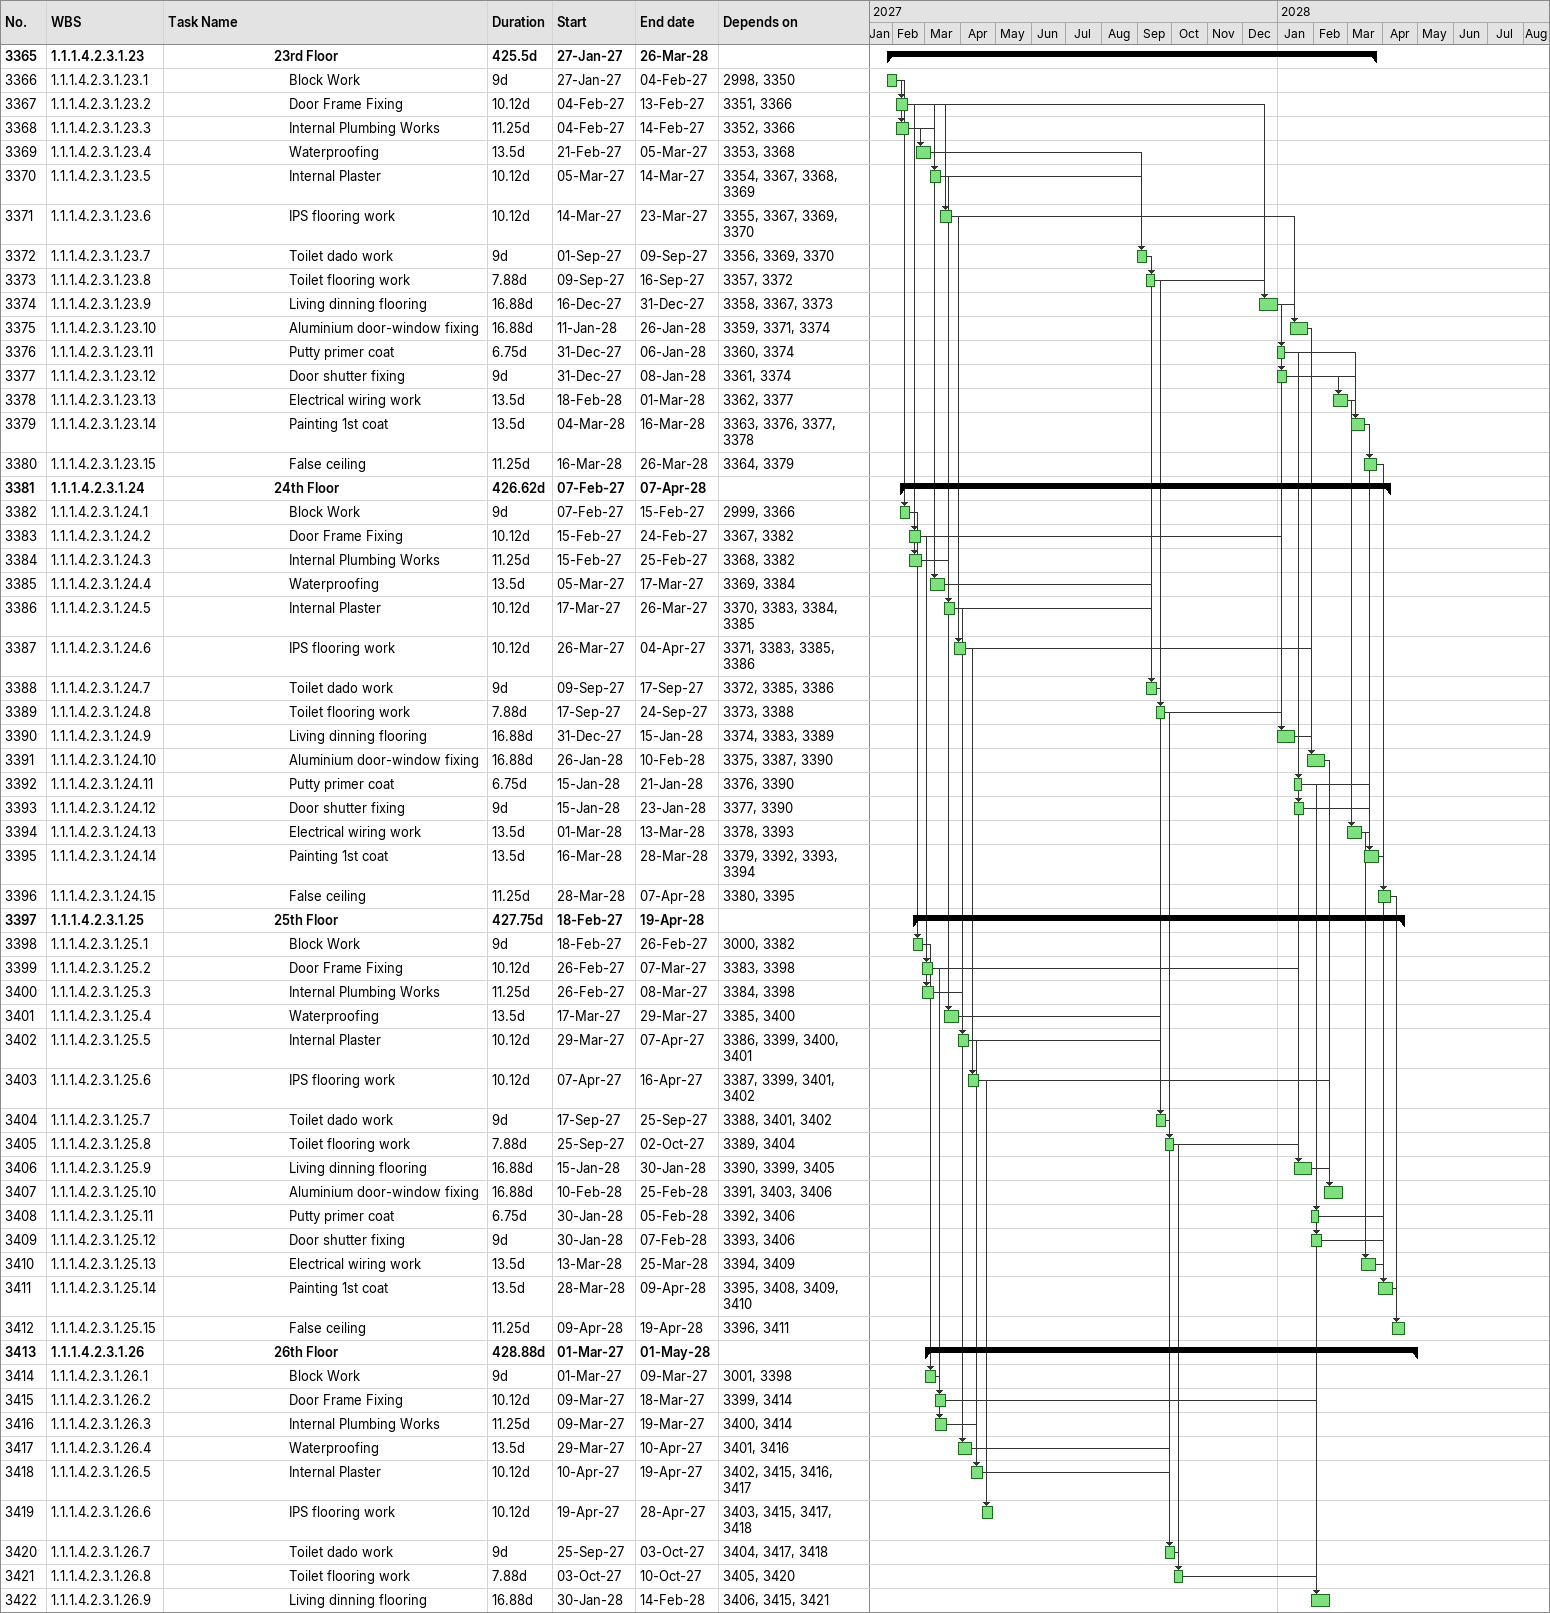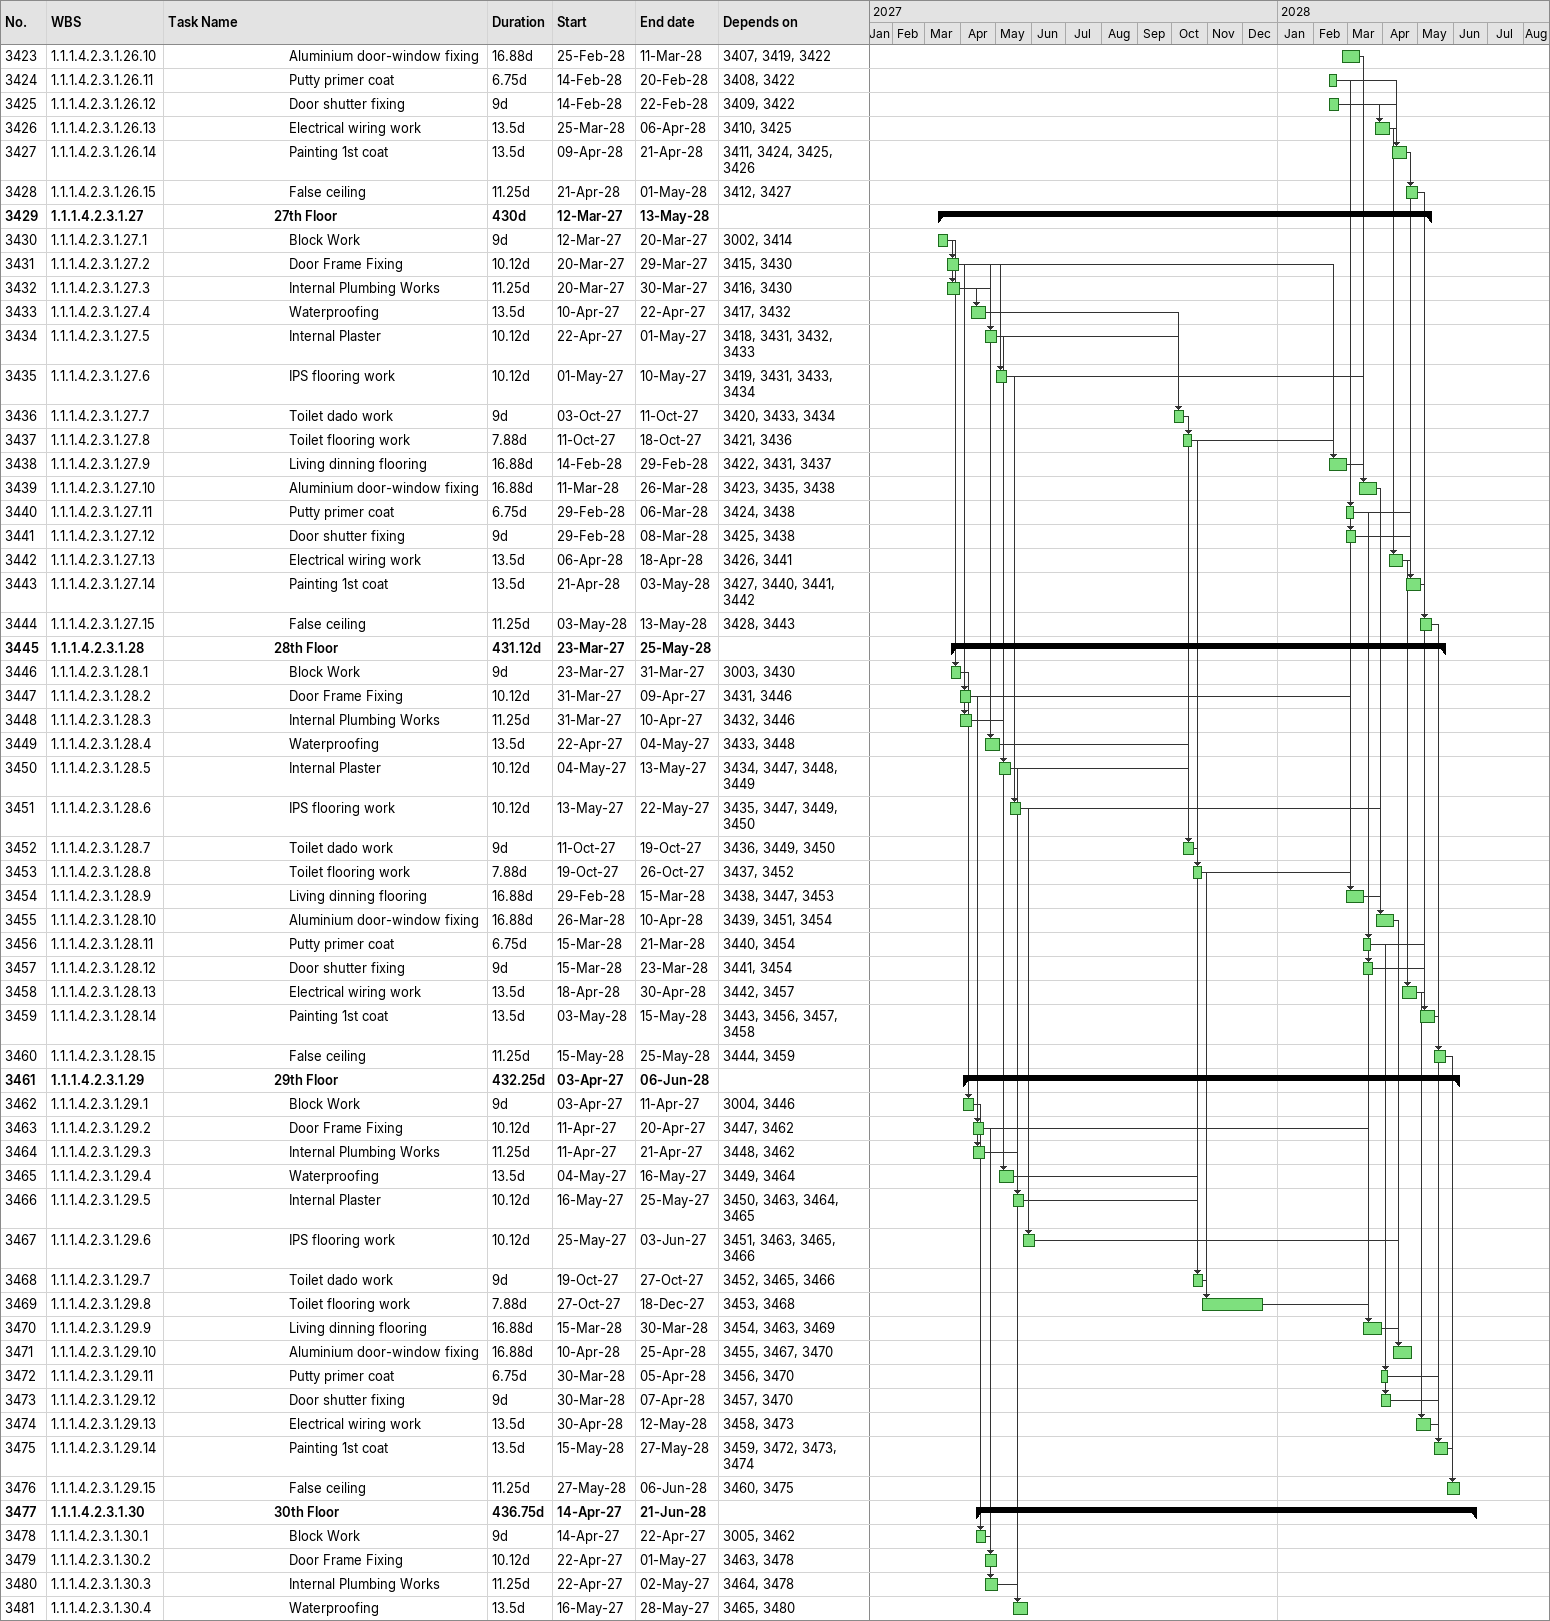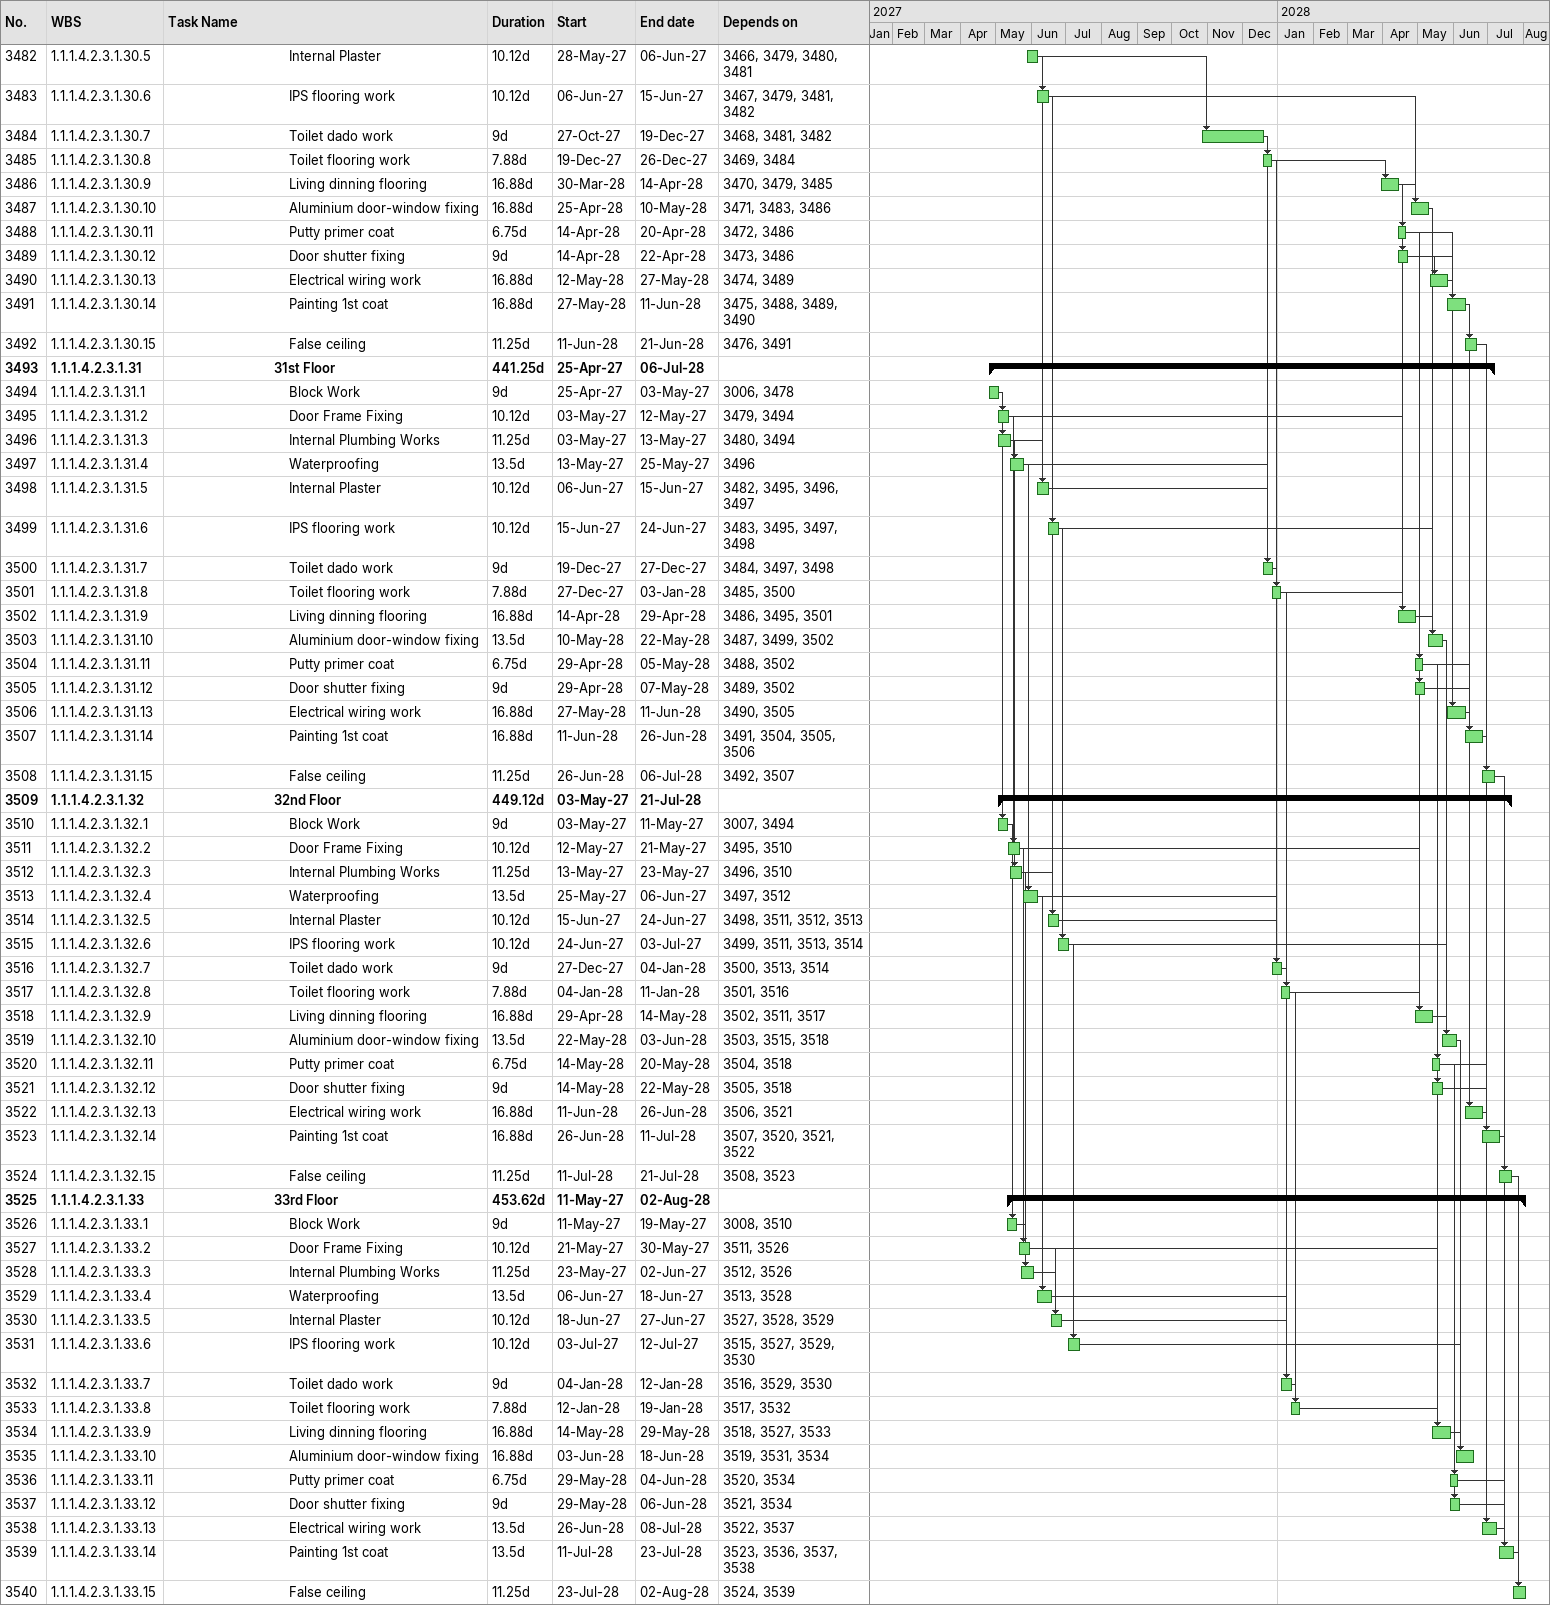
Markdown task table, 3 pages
| ID | WBS | Task | Duration | Start | Finish | Predecessors |
|---|---|---|---|---|---|---|
| 3365 | 1.1.1.4.2.3.1.23 | **23rd Floor** | 425.5d | 2027-01-27 | 2028-03-26 |  |
| 3366 | 1.1.1.4.2.3.1.23.1 | Block Work | 9d | 2027-01-27 | 2027-02-04 | 2998, 3350 |
| 3367 | 1.1.1.4.2.3.1.23.2 | Door Frame Fixing | 10.12d | 2027-02-04 | 2027-02-13 | 3351, 3366 |
| 3368 | 1.1.1.4.2.3.1.23.3 | Internal Plumbing Works | 11.25d | 2027-02-04 | 2027-02-14 | 3352, 3366 |
| 3369 | 1.1.1.4.2.3.1.23.4 | Waterproofing | 13.5d | 2027-02-21 | 2027-03-05 | 3353, 3368 |
| 3370 | 1.1.1.4.2.3.1.23.5 | Internal Plaster | 10.12d | 2027-03-05 | 2027-03-14 | 3354, 3367, 3368, 3369 |
| 3371 | 1.1.1.4.2.3.1.23.6 | IPS flooring work | 10.12d | 2027-03-14 | 2027-03-23 | 3355, 3367, 3369, 3370 |
| 3372 | 1.1.1.4.2.3.1.23.7 | Toilet dado work | 9d | 2027-09-01 | 2027-09-09 | 3356, 3369, 3370 |
| 3373 | 1.1.1.4.2.3.1.23.8 | Toilet flooring work | 7.88d | 2027-09-09 | 2027-09-16 | 3357, 3372 |
| 3374 | 1.1.1.4.2.3.1.23.9 | Living dinning flooring | 16.88d | 2027-12-16 | 2027-12-31 | 3358, 3367, 3373 |
| 3375 | 1.1.1.4.2.3.1.23.10 | Aluminium door-window fixing | 16.88d | 2028-01-11 | 2028-01-26 | 3359, 3371, 3374 |
| 3376 | 1.1.1.4.2.3.1.23.11 | Putty primer coat | 6.75d | 2027-12-31 | 2028-01-06 | 3360, 3374 |
| 3377 | 1.1.1.4.2.3.1.23.12 | Door shutter fixing | 9d | 2027-12-31 | 2028-01-08 | 3361, 3374 |
| 3378 | 1.1.1.4.2.3.1.23.13 | Electrical wiring work | 13.5d | 2028-02-18 | 2028-03-01 | 3362, 3377 |
| 3379 | 1.1.1.4.2.3.1.23.14 | Painting 1st coat | 13.5d | 2028-03-04 | 2028-03-16 | 3363, 3376, 3377, 3378 |
| 3380 | 1.1.1.4.2.3.1.23.15 | False ceiling | 11.25d | 2028-03-16 | 2028-03-26 | 3364, 3379 |
| 3381 | 1.1.1.4.2.3.1.24 | **24th Floor** | 426.62d | 2027-02-07 | 2028-04-07 |  |
| 3382 | 1.1.1.4.2.3.1.24.1 | Block Work | 9d | 2027-02-07 | 2027-02-15 | 2999, 3366 |
| 3383 | 1.1.1.4.2.3.1.24.2 | Door Frame Fixing | 10.12d | 2027-02-15 | 2027-02-24 | 3367, 3382 |
| 3384 | 1.1.1.4.2.3.1.24.3 | Internal Plumbing Works | 11.25d | 2027-02-15 | 2027-02-25 | 3368, 3382 |
| 3385 | 1.1.1.4.2.3.1.24.4 | Waterproofing | 13.5d | 2027-03-05 | 2027-03-17 | 3369, 3384 |
| 3386 | 1.1.1.4.2.3.1.24.5 | Internal Plaster | 10.12d | 2027-03-17 | 2027-03-26 | 3370, 3383, 3384, 3385 |
| 3387 | 1.1.1.4.2.3.1.24.6 | IPS flooring work | 10.12d | 2027-03-26 | 2027-04-04 | 3371, 3383, 3385, 3386 |
| 3388 | 1.1.1.4.2.3.1.24.7 | Toilet dado work | 9d | 2027-09-09 | 2027-09-17 | 3372, 3385, 3386 |
| 3389 | 1.1.1.4.2.3.1.24.8 | Toilet flooring work | 7.88d | 2027-09-17 | 2027-09-24 | 3373, 3388 |
| 3390 | 1.1.1.4.2.3.1.24.9 | Living dinning flooring | 16.88d | 2027-12-31 | 2028-01-15 | 3374, 3383, 3389 |
| 3391 | 1.1.1.4.2.3.1.24.10 | Aluminium door-window fixing | 16.88d | 2028-01-26 | 2028-02-10 | 3375, 3387, 3390 |
| 3392 | 1.1.1.4.2.3.1.24.11 | Putty primer coat | 6.75d | 2028-01-15 | 2028-01-21 | 3376, 3390 |
| 3393 | 1.1.1.4.2.3.1.24.12 | Door shutter fixing | 9d | 2028-01-15 | 2028-01-23 | 3377, 3390 |
| 3394 | 1.1.1.4.2.3.1.24.13 | Electrical wiring work | 13.5d | 2028-03-01 | 2028-03-13 | 3378, 3393 |
| 3395 | 1.1.1.4.2.3.1.24.14 | Painting 1st coat | 13.5d | 2028-03-16 | 2028-03-28 | 3379, 3392, 3393, 3394 |
| 3396 | 1.1.1.4.2.3.1.24.15 | False ceiling | 11.25d | 2028-03-28 | 2028-04-07 | 3380, 3395 |
| 3397 | 1.1.1.4.2.3.1.25 | **25th Floor** | 427.75d | 2027-02-18 | 2028-04-19 |  |
| 3398 | 1.1.1.4.2.3.1.25.1 | Block Work | 9d | 2027-02-18 | 2027-02-26 | 3000, 3382 |
| 3399 | 1.1.1.4.2.3.1.25.2 | Door Frame Fixing | 10.12d | 2027-02-26 | 2027-03-07 | 3383, 3398 |
| 3400 | 1.1.1.4.2.3.1.25.3 | Internal Plumbing Works | 11.25d | 2027-02-26 | 2027-03-08 | 3384, 3398 |
| 3401 | 1.1.1.4.2.3.1.25.4 | Waterproofing | 13.5d | 2027-03-17 | 2027-03-29 | 3385, 3400 |
| 3402 | 1.1.1.4.2.3.1.25.5 | Internal Plaster | 10.12d | 2027-03-29 | 2027-04-07 | 3386, 3399, 3400, 3401 |
| 3403 | 1.1.1.4.2.3.1.25.6 | IPS flooring work | 10.12d | 2027-04-07 | 2027-04-16 | 3387, 3399, 3401, 3402 |
| 3404 | 1.1.1.4.2.3.1.25.7 | Toilet dado work | 9d | 2027-09-17 | 2027-09-25 | 3388, 3401, 3402 |
| 3405 | 1.1.1.4.2.3.1.25.8 | Toilet flooring work | 7.88d | 2027-09-25 | 2027-10-02 | 3389, 3404 |
| 3406 | 1.1.1.4.2.3.1.25.9 | Living dinning flooring | 16.88d | 2028-01-15 | 2028-01-30 | 3390, 3399, 3405 |
| 3407 | 1.1.1.4.2.3.1.25.10 | Aluminium door-window fixing | 16.88d | 2028-02-10 | 2028-02-25 | 3391, 3403, 3406 |
| 3408 | 1.1.1.4.2.3.1.25.11 | Putty primer coat | 6.75d | 2028-01-30 | 2028-02-05 | 3392, 3406 |
| 3409 | 1.1.1.4.2.3.1.25.12 | Door shutter fixing | 9d | 2028-01-30 | 2028-02-07 | 3393, 3406 |
| 3410 | 1.1.1.4.2.3.1.25.13 | Electrical wiring work | 13.5d | 2028-03-13 | 2028-03-25 | 3394, 3409 |
| 3411 | 1.1.1.4.2.3.1.25.14 | Painting 1st coat | 13.5d | 2028-03-28 | 2028-04-09 | 3395, 3408, 3409, 3410 |
| 3412 | 1.1.1.4.2.3.1.25.15 | False ceiling | 11.25d | 2028-04-09 | 2028-04-19 | 3396, 3411 |
| 3413 | 1.1.1.4.2.3.1.26 | **26th Floor** | 428.88d | 2027-03-01 | 2028-05-01 |  |
| 3414 | 1.1.1.4.2.3.1.26.1 | Block Work | 9d | 2027-03-01 | 2027-03-09 | 3001, 3398 |
| 3415 | 1.1.1.4.2.3.1.26.2 | Door Frame Fixing | 10.12d | 2027-03-09 | 2027-03-18 | 3399, 3414 |
| 3416 | 1.1.1.4.2.3.1.26.3 | Internal Plumbing Works | 11.25d | 2027-03-09 | 2027-03-19 | 3400, 3414 |
| 3417 | 1.1.1.4.2.3.1.26.4 | Waterproofing | 13.5d | 2027-03-29 | 2027-04-10 | 3401, 3416 |
| 3418 | 1.1.1.4.2.3.1.26.5 | Internal Plaster | 10.12d | 2027-04-10 | 2027-04-19 | 3402, 3415, 3416, 3417 |
| 3419 | 1.1.1.4.2.3.1.26.6 | IPS flooring work | 10.12d | 2027-04-19 | 2027-04-28 | 3403, 3415, 3417, 3418 |
| 3420 | 1.1.1.4.2.3.1.26.7 | Toilet dado work | 9d | 2027-09-25 | 2027-10-03 | 3404, 3417, 3418 |
| 3421 | 1.1.1.4.2.3.1.26.8 | Toilet flooring work | 7.88d | 2027-10-03 | 2027-10-10 | 3405, 3420 |
| 3422 | 1.1.1.4.2.3.1.26.9 | Living dinning flooring | 16.88d | 2028-01-30 | 2028-02-14 | 3406, 3415, 3421 |
| 3423 | 1.1.1.4.2.3.1.26.10 | Aluminium door-window fixing | 16.88d | 2028-02-25 | 2028-03-11 | 3407, 3419, 3422 |
| 3424 | 1.1.1.4.2.3.1.26.11 | Putty primer coat | 6.75d | 2028-02-14 | 2028-02-20 | 3408, 3422 |
| 3425 | 1.1.1.4.2.3.1.26.12 | Door shutter fixing | 9d | 2028-02-14 | 2028-02-22 | 3409, 3422 |
| 3426 | 1.1.1.4.2.3.1.26.13 | Electrical wiring work | 13.5d | 2028-03-25 | 2028-04-06 | 3410, 3425 |
| 3427 | 1.1.1.4.2.3.1.26.14 | Painting 1st coat | 13.5d | 2028-04-09 | 2028-04-21 | 3411, 3424, 3425, 3426 |
| 3428 | 1.1.1.4.2.3.1.26.15 | False ceiling | 11.25d | 2028-04-21 | 2028-05-01 | 3412, 3427 |
| 3429 | 1.1.1.4.2.3.1.27 | **27th Floor** | 430d | 2027-03-12 | 2028-05-13 |  |
| 3430 | 1.1.1.4.2.3.1.27.1 | Block Work | 9d | 2027-03-12 | 2027-03-20 | 3002, 3414 |
| 3431 | 1.1.1.4.2.3.1.27.2 | Door Frame Fixing | 10.12d | 2027-03-20 | 2027-03-29 | 3415, 3430 |
| 3432 | 1.1.1.4.2.3.1.27.3 | Internal Plumbing Works | 11.25d | 2027-03-20 | 2027-03-30 | 3416, 3430 |
| 3433 | 1.1.1.4.2.3.1.27.4 | Waterproofing | 13.5d | 2027-04-10 | 2027-04-22 | 3417, 3432 |
| 3434 | 1.1.1.4.2.3.1.27.5 | Internal Plaster | 10.12d | 2027-04-22 | 2027-05-01 | 3418, 3431, 3432, 3433 |
| 3435 | 1.1.1.4.2.3.1.27.6 | IPS flooring work | 10.12d | 2027-05-01 | 2027-05-10 | 3419, 3431, 3433, 3434 |
| 3436 | 1.1.1.4.2.3.1.27.7 | Toilet dado work | 9d | 2027-10-03 | 2027-10-11 | 3420, 3433, 3434 |
| 3437 | 1.1.1.4.2.3.1.27.8 | Toilet flooring work | 7.88d | 2027-10-11 | 2027-10-18 | 3421, 3436 |
| 3438 | 1.1.1.4.2.3.1.27.9 | Living dinning flooring | 16.88d | 2028-02-14 | 2028-02-29 | 3422, 3431, 3437 |
| 3439 | 1.1.1.4.2.3.1.27.10 | Aluminium door-window fixing | 16.88d | 2028-03-11 | 2028-03-26 | 3423, 3435, 3438 |
| 3440 | 1.1.1.4.2.3.1.27.11 | Putty primer coat | 6.75d | 2028-02-29 | 2028-03-06 | 3424, 3438 |
| 3441 | 1.1.1.4.2.3.1.27.12 | Door shutter fixing | 9d | 2028-02-29 | 2028-03-08 | 3425, 3438 |
| 3442 | 1.1.1.4.2.3.1.27.13 | Electrical wiring work | 13.5d | 2028-04-06 | 2028-04-18 | 3426, 3441 |
| 3443 | 1.1.1.4.2.3.1.27.14 | Painting 1st coat | 13.5d | 2028-04-21 | 2028-05-03 | 3427, 3440, 3441, 3442 |
| 3444 | 1.1.1.4.2.3.1.27.15 | False ceiling | 11.25d | 2028-05-03 | 2028-05-13 | 3428, 3443 |
| 3445 | 1.1.1.4.2.3.1.28 | **28th Floor** | 431.12d | 2027-03-23 | 2028-05-25 |  |
| 3446 | 1.1.1.4.2.3.1.28.1 | Block Work | 9d | 2027-03-23 | 2027-03-31 | 3003, 3430 |
| 3447 | 1.1.1.4.2.3.1.28.2 | Door Frame Fixing | 10.12d | 2027-03-31 | 2027-04-09 | 3431, 3446 |
| 3448 | 1.1.1.4.2.3.1.28.3 | Internal Plumbing Works | 11.25d | 2027-03-31 | 2027-04-10 | 3432, 3446 |
| 3449 | 1.1.1.4.2.3.1.28.4 | Waterproofing | 13.5d | 2027-04-22 | 2027-05-04 | 3433, 3448 |
| 3450 | 1.1.1.4.2.3.1.28.5 | Internal Plaster | 10.12d | 2027-05-04 | 2027-05-13 | 3434, 3447, 3448, 3449 |
| 3451 | 1.1.1.4.2.3.1.28.6 | IPS flooring work | 10.12d | 2027-05-13 | 2027-05-22 | 3435, 3447, 3449, 3450 |
| 3452 | 1.1.1.4.2.3.1.28.7 | Toilet dado work | 9d | 2027-10-11 | 2027-10-19 | 3436, 3449, 3450 |
| 3453 | 1.1.1.4.2.3.1.28.8 | Toilet flooring work | 7.88d | 2027-10-19 | 2027-10-26 | 3437, 3452 |
| 3454 | 1.1.1.4.2.3.1.28.9 | Living dinning flooring | 16.88d | 2028-02-29 | 2028-03-15 | 3438, 3447, 3453 |
| 3455 | 1.1.1.4.2.3.1.28.10 | Aluminium door-window fixing | 16.88d | 2028-03-26 | 2028-04-10 | 3439, 3451, 3454 |
| 3456 | 1.1.1.4.2.3.1.28.11 | Putty primer coat | 6.75d | 2028-03-15 | 2028-03-21 | 3440, 3454 |
| 3457 | 1.1.1.4.2.3.1.28.12 | Door shutter fixing | 9d | 2028-03-15 | 2028-03-23 | 3441, 3454 |
| 3458 | 1.1.1.4.2.3.1.28.13 | Electrical wiring work | 13.5d | 2028-04-18 | 2028-04-30 | 3442, 3457 |
| 3459 | 1.1.1.4.2.3.1.28.14 | Painting 1st coat | 13.5d | 2028-05-03 | 2028-05-15 | 3443, 3456, 3457, 3458 |
| 3460 | 1.1.1.4.2.3.1.28.15 | False ceiling | 11.25d | 2028-05-15 | 2028-05-25 | 3444, 3459 |
| 3461 | 1.1.1.4.2.3.1.29 | **29th Floor** | 432.25d | 2027-04-03 | 2028-06-06 |  |
| 3462 | 1.1.1.4.2.3.1.29.1 | Block Work | 9d | 2027-04-03 | 2027-04-11 | 3004, 3446 |
| 3463 | 1.1.1.4.2.3.1.29.2 | Door Frame Fixing | 10.12d | 2027-04-11 | 2027-04-20 | 3447, 3462 |
| 3464 | 1.1.1.4.2.3.1.29.3 | Internal Plumbing Works | 11.25d | 2027-04-11 | 2027-04-21 | 3448, 3462 |
| 3465 | 1.1.1.4.2.3.1.29.4 | Waterproofing | 13.5d | 2027-05-04 | 2027-05-16 | 3449, 3464 |
| 3466 | 1.1.1.4.2.3.1.29.5 | Internal Plaster | 10.12d | 2027-05-16 | 2027-05-25 | 3450, 3463, 3464, 3465 |
| 3467 | 1.1.1.4.2.3.1.29.6 | IPS flooring work | 10.12d | 2027-05-25 | 2027-06-03 | 3451, 3463, 3465, 3466 |
| 3468 | 1.1.1.4.2.3.1.29.7 | Toilet dado work | 9d | 2027-10-19 | 2027-10-27 | 3452, 3465, 3466 |
| 3469 | 1.1.1.4.2.3.1.29.8 | Toilet flooring work | 7.88d | 2027-10-27 | 2027-12-18 | 3453, 3468 |
| 3470 | 1.1.1.4.2.3.1.29.9 | Living dinning flooring | 16.88d | 2028-03-15 | 2028-03-30 | 3454, 3463, 3469 |
| 3471 | 1.1.1.4.2.3.1.29.10 | Aluminium door-window fixing | 16.88d | 2028-04-10 | 2028-04-25 | 3455, 3467, 3470 |
| 3472 | 1.1.1.4.2.3.1.29.11 | Putty primer coat | 6.75d | 2028-03-30 | 2028-04-05 | 3456, 3470 |
| 3473 | 1.1.1.4.2.3.1.29.12 | Door shutter fixing | 9d | 2028-03-30 | 2028-04-07 | 3457, 3470 |
| 3474 | 1.1.1.4.2.3.1.29.13 | Electrical wiring work | 13.5d | 2028-04-30 | 2028-05-12 | 3458, 3473 |
| 3475 | 1.1.1.4.2.3.1.29.14 | Painting 1st coat | 13.5d | 2028-05-15 | 2028-05-27 | 3459, 3472, 3473, 3474 |
| 3476 | 1.1.1.4.2.3.1.29.15 | False ceiling | 11.25d | 2028-05-27 | 2028-06-06 | 3460, 3475 |
| 3477 | 1.1.1.4.2.3.1.30 | **30th Floor** | 436.75d | 2027-04-14 | 2028-06-21 |  |
| 3478 | 1.1.1.4.2.3.1.30.1 | Block Work | 9d | 2027-04-14 | 2027-04-22 | 3005, 3462 |
| 3479 | 1.1.1.4.2.3.1.30.2 | Door Frame Fixing | 10.12d | 2027-04-22 | 2027-05-01 | 3463, 3478 |
| 3480 | 1.1.1.4.2.3.1.30.3 | Internal Plumbing Works | 11.25d | 2027-04-22 | 2027-05-02 | 3464, 3478 |
| 3481 | 1.1.1.4.2.3.1.30.4 | Waterproofing | 13.5d | 2027-05-16 | 2027-05-28 | 3465, 3480 |
| 3482 | 1.1.1.4.2.3.1.30.5 | Internal Plaster | 10.12d | 2027-05-28 | 2027-06-06 | 3466, 3479, 3480, 3481 |
| 3483 | 1.1.1.4.2.3.1.30.6 | IPS flooring work | 10.12d | 2027-06-06 | 2027-06-15 | 3467, 3479, 3481, 3482 |
| 3484 | 1.1.1.4.2.3.1.30.7 | Toilet dado work | 9d | 2027-10-27 | 2027-12-19 | 3468, 3481, 3482 |
| 3485 | 1.1.1.4.2.3.1.30.8 | Toilet flooring work | 7.88d | 2027-12-19 | 2027-12-26 | 3469, 3484 |
| 3486 | 1.1.1.4.2.3.1.30.9 | Living dinning flooring | 16.88d | 2028-03-30 | 2028-04-14 | 3470, 3479, 3485 |
| 3487 | 1.1.1.4.2.3.1.30.10 | Aluminium door-window fixing | 16.88d | 2028-04-25 | 2028-05-10 | 3471, 3483, 3486 |
| 3488 | 1.1.1.4.2.3.1.30.11 | Putty primer coat | 6.75d | 2028-04-14 | 2028-04-20 | 3472, 3486 |
| 3489 | 1.1.1.4.2.3.1.30.12 | Door shutter fixing | 9d | 2028-04-14 | 2028-04-22 | 3473, 3486 |
| 3490 | 1.1.1.4.2.3.1.30.13 | Electrical wiring work | 16.88d | 2028-05-12 | 2028-05-27 | 3474, 3489 |
| 3491 | 1.1.1.4.2.3.1.30.14 | Painting 1st coat | 16.88d | 2028-05-27 | 2028-06-11 | 3475, 3488, 3489, 3490 |
| 3492 | 1.1.1.4.2.3.1.30.15 | False ceiling | 11.25d | 2028-06-11 | 2028-06-21 | 3476, 3491 |
| 3493 | 1.1.1.4.2.3.1.31 | **31st Floor** | 441.25d | 2027-04-25 | 2028-07-06 |  |
| 3494 | 1.1.1.4.2.3.1.31.1 | Block Work | 9d | 2027-04-25 | 2027-05-03 | 3006, 3478 |
| 3495 | 1.1.1.4.2.3.1.31.2 | Door Frame Fixing | 10.12d | 2027-05-03 | 2027-05-12 | 3479, 3494 |
| 3496 | 1.1.1.4.2.3.1.31.3 | Internal Plumbing Works | 11.25d | 2027-05-03 | 2027-05-13 | 3480, 3494 |
| 3497 | 1.1.1.4.2.3.1.31.4 | Waterproofing | 13.5d | 2027-05-13 | 2027-05-25 | 3496 |
| 3498 | 1.1.1.4.2.3.1.31.5 | Internal Plaster | 10.12d | 2027-06-06 | 2027-06-15 | 3482, 3495, 3496, 3497 |
| 3499 | 1.1.1.4.2.3.1.31.6 | IPS flooring work | 10.12d | 2027-06-15 | 2027-06-24 | 3483, 3495, 3497, 3498 |
| 3500 | 1.1.1.4.2.3.1.31.7 | Toilet dado work | 9d | 2027-12-19 | 2027-12-27 | 3484, 3497, 3498 |
| 3501 | 1.1.1.4.2.3.1.31.8 | Toilet flooring work | 7.88d | 2027-12-27 | 2028-01-03 | 3485, 3500 |
| 3502 | 1.1.1.4.2.3.1.31.9 | Living dinning flooring | 16.88d | 2028-04-14 | 2028-04-29 | 3486, 3495, 3501 |
| 3503 | 1.1.1.4.2.3.1.31.10 | Aluminium door-window fixing | 13.5d | 2028-05-10 | 2028-05-22 | 3487, 3499, 3502 |
| 3504 | 1.1.1.4.2.3.1.31.11 | Putty primer coat | 6.75d | 2028-04-29 | 2028-05-05 | 3488, 3502 |
| 3505 | 1.1.1.4.2.3.1.31.12 | Door shutter fixing | 9d | 2028-04-29 | 2028-05-07 | 3489, 3502 |
| 3506 | 1.1.1.4.2.3.1.31.13 | Electrical wiring work | 16.88d | 2028-05-27 | 2028-06-11 | 3490, 3505 |
| 3507 | 1.1.1.4.2.3.1.31.14 | Painting 1st coat | 16.88d | 2028-06-11 | 2028-06-26 | 3491, 3504, 3505, 3506 |
| 3508 | 1.1.1.4.2.3.1.31.15 | False ceiling | 11.25d | 2028-06-26 | 2028-07-06 | 3492, 3507 |
| 3509 | 1.1.1.4.2.3.1.32 | **32nd Floor** | 449.12d | 2027-05-03 | 2028-07-21 |  |
| 3510 | 1.1.1.4.2.3.1.32.1 | Block Work | 9d | 2027-05-03 | 2027-05-11 | 3007, 3494 |
| 3511 | 1.1.1.4.2.3.1.32.2 | Door Frame Fixing | 10.12d | 2027-05-12 | 2027-05-21 | 3495, 3510 |
| 3512 | 1.1.1.4.2.3.1.32.3 | Internal Plumbing Works | 11.25d | 2027-05-13 | 2027-05-23 | 3496, 3510 |
| 3513 | 1.1.1.4.2.3.1.32.4 | Waterproofing | 13.5d | 2027-05-25 | 2027-06-06 | 3497, 3512 |
| 3514 | 1.1.1.4.2.3.1.32.5 | Internal Plaster | 10.12d | 2027-06-15 | 2027-06-24 | 3498, 3511, 3512, 3513 |
| 3515 | 1.1.1.4.2.3.1.32.6 | IPS flooring work | 10.12d | 2027-06-24 | 2027-07-03 | 3499, 3511, 3513, 3514 |
| 3516 | 1.1.1.4.2.3.1.32.7 | Toilet dado work | 9d | 2027-12-27 | 2028-01-04 | 3500, 3513, 3514 |
| 3517 | 1.1.1.4.2.3.1.32.8 | Toilet flooring work | 7.88d | 2028-01-04 | 2028-01-11 | 3501, 3516 |
| 3518 | 1.1.1.4.2.3.1.32.9 | Living dinning flooring | 16.88d | 2028-04-29 | 2028-05-14 | 3502, 3511, 3517 |
| 3519 | 1.1.1.4.2.3.1.32.10 | Aluminium door-window fixing | 13.5d | 2028-05-22 | 2028-06-03 | 3503, 3515, 3518 |
| 3520 | 1.1.1.4.2.3.1.32.11 | Putty primer coat | 6.75d | 2028-05-14 | 2028-05-20 | 3504, 3518 |
| 3521 | 1.1.1.4.2.3.1.32.12 | Door shutter fixing | 9d | 2028-05-14 | 2028-05-22 | 3505, 3518 |
| 3522 | 1.1.1.4.2.3.1.32.13 | Electrical wiring work | 16.88d | 2028-06-11 | 2028-06-26 | 3506, 3521 |
| 3523 | 1.1.1.4.2.3.1.32.14 | Painting 1st coat | 16.88d | 2028-06-26 | 2028-07-11 | 3507, 3520, 3521, 3522 |
| 3524 | 1.1.1.4.2.3.1.32.15 | False ceiling | 11.25d | 2028-07-11 | 2028-07-21 | 3508, 3523 |
| 3525 | 1.1.1.4.2.3.1.33 | **33rd Floor** | 453.62d | 2027-05-11 | 2028-08-02 |  |
| 3526 | 1.1.1.4.2.3.1.33.1 | Block Work | 9d | 2027-05-11 | 2027-05-19 | 3008, 3510 |
| 3527 | 1.1.1.4.2.3.1.33.2 | Door Frame Fixing | 10.12d | 2027-05-21 | 2027-05-30 | 3511, 3526 |
| 3528 | 1.1.1.4.2.3.1.33.3 | Internal Plumbing Works | 11.25d | 2027-05-23 | 2027-06-02 | 3512, 3526 |
| 3529 | 1.1.1.4.2.3.1.33.4 | Waterproofing | 13.5d | 2027-06-06 | 2027-06-18 | 3513, 3528 |
| 3530 | 1.1.1.4.2.3.1.33.5 | Internal Plaster | 10.12d | 2027-06-18 | 2027-06-27 | 3527, 3528, 3529 |
| 3531 | 1.1.1.4.2.3.1.33.6 | IPS flooring work | 10.12d | 2027-07-03 | 2027-07-12 | 3515, 3527, 3529, 3530 |
| 3532 | 1.1.1.4.2.3.1.33.7 | Toilet dado work | 9d | 2028-01-04 | 2028-01-12 | 3516, 3529, 3530 |
| 3533 | 1.1.1.4.2.3.1.33.8 | Toilet flooring work | 7.88d | 2028-01-12 | 2028-01-19 | 3517, 3532 |
| 3534 | 1.1.1.4.2.3.1.33.9 | Living dinning flooring | 16.88d | 2028-05-14 | 2028-05-29 | 3518, 3527, 3533 |
| 3535 | 1.1.1.4.2.3.1.33.10 | Aluminium door-window fixing | 16.88d | 2028-06-03 | 2028-06-18 | 3519, 3531, 3534 |
| 3536 | 1.1.1.4.2.3.1.33.11 | Putty primer coat | 6.75d | 2028-05-29 | 2028-06-04 | 3520, 3534 |
| 3537 | 1.1.1.4.2.3.1.33.12 | Door shutter fixing | 9d | 2028-05-29 | 2028-06-06 | 3521, 3534 |
| 3538 | 1.1.1.4.2.3.1.33.13 | Electrical wiring work | 13.5d | 2028-06-26 | 2028-07-08 | 3522, 3537 |
| 3539 | 1.1.1.4.2.3.1.33.14 | Painting 1st coat | 13.5d | 2028-07-11 | 2028-07-23 | 3523, 3536, 3537, 3538 |
| 3540 | 1.1.1.4.2.3.1.33.15 | False ceiling | 11.25d | 2028-07-23 | 2028-08-02 | 3524, 3539 |
